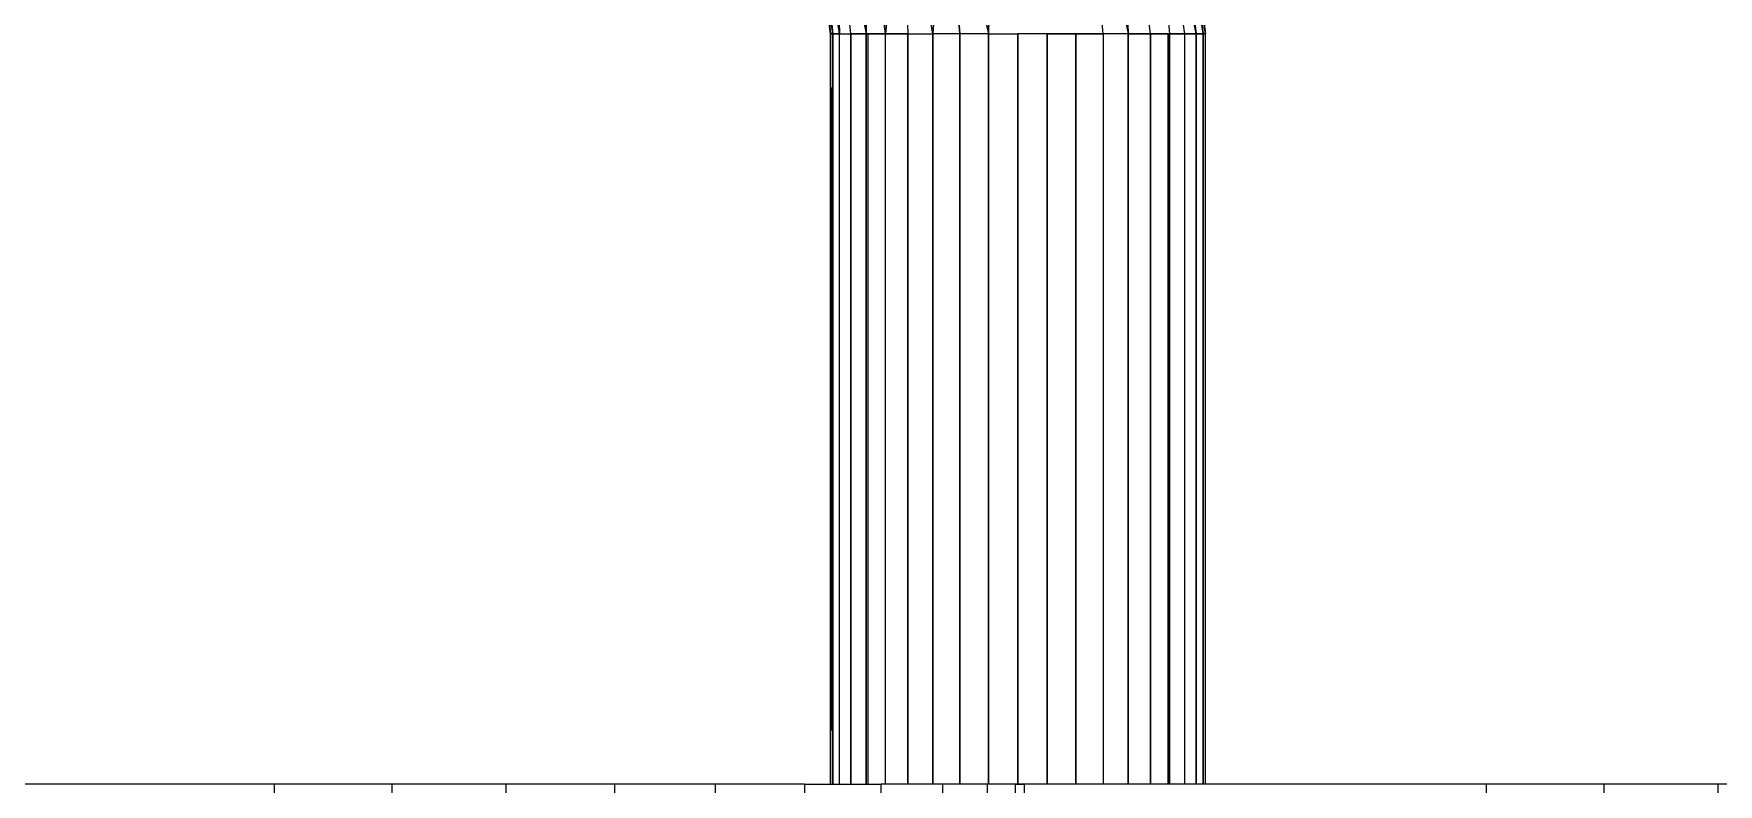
# Model space of a CAD drawing. Header units: centimetres. Extents: x -13689 to 3489, y -437 to 1921.
# Drawn here: x -2934.926 to -2930.433, y 186.8 to 188.8 of the extents above; entities that cross this region are included whole.
import ezdxf

# ---------------------------------------------------------------- set-up
doc = ezdxf.new("R2010")
doc.units = ezdxf.units.CM
doc.layers.add('M-EQPM', color=7, linetype='Continuous', lineweight=9)

# ---------------------------------------------------------------- blocks, each defined once
blk = doc.blocks.new('EQ-05-007 - EQ-05-007_dwg_Agrupar_318-1548993-Sección 3-2')
at = {"layer": 'M-EQPM', "color": 9, "true_color": 0xc0c0c0}
for p, q in [((-2067.1605, 186.8), (-2124.1605, 186.8)), ((-2066.8476, 186.8), (-2067.1605, 186.8)), ((-2067.1605, 184.8), (-2067.1605, 186.8)), ((-2066.5425, 186.8), (-2066.8476, 186.8)), ((-2066.8476, 186.8), (-2066.8476, 184.8)), ((-2066.2525, 186.8), (-2066.5425, 186.8)), ((-2066.5425, 184.8), (-2066.5425, 186.8)), ((-2065.9849, 186.8), (-2066.2525, 186.8)), ((-2066.2525, 184.8), (-2066.2525, 186.8)), ((-2065.7463, 186.8), (-2065.9849, 186.8)), ((-2065.9849, 186.8), (-2065.9849, 184.8)), ((-2065.7463, 186.8), (-2065.5425, 186.8)), ((-2065.7463, 186.8), (-2065.7463, 184.8)), ((-2065.3785, 186.8), (-2065.5425, 186.8)), ((-2065.5425, 184.8), (-2065.5425, 186.8)), ((-2065.2584, 186.8), (-2065.3785, 186.8)), ((-2065.3785, 186.8), (-2065.3785, 184.8)), ((-2065.1851, 186.8), (-2065.2584, 186.8)), ((-2065.2584, 184.8), (-2065.2584, 186.8)), ((-2065.1851, 186.8), (-2065.1605, 186.8)), ((-2065.1605, 186.8), (-2065.1851, 186.8)), ((-2065.1851, 186.8), (-2065.1851, 184.8)), ((-2065.1605, 186.8), (-2065.1605, 184.8)), ((-2065.1605, 186.8), (-2065.1605, 184.8))]:
    blk.add_line(p, q, dxfattribs=at)
blk = doc.blocks.new('EQ-05-007 - EQ-05-007_dwg_011_ENZUNCHADOR_dwg-1549000-Sección 3-2')
blk.add_blockref('EQ-05-007 - EQ-05-007_dwg_Agrupar_318-1548993-Sección 3-2', (0, 0))
blk = doc.blocks.new('EQ-05-007 - EQ-05-007_dwg-1548992-Sección 3-2')
blk.add_blockref('EQ-05-007 - EQ-05-007_dwg_011_ENZUNCHADOR_dwg-1549000-Sección 3-2', (0, 0))
blk = doc.blocks.new('EQ-05-007 - EQ-05-007-1549005-Sección 3-2')
blk.add_blockref('EQ-05-007 - EQ-05-007_dwg-1548992-Sección 3-2', (0, 0))
blk = doc.blocks.new('EQ-05-007 - EQ-05-007_dwg_Agrupar_318-V20-Sección 3-2')
at = {"layer": 'M-EQPM', "color": 9, "true_color": 0xc0c0c0}
for p, q in [((-2063.9275, 186.8), (-2065.1851, 186.8)), ((-2063.6146, 186.8), (-2063.9275, 186.8)), ((-2063.9275, 184.8), (-2063.9275, 186.8)), ((-2063.3095, 186.8), (-2063.6146, 186.8)), ((-2063.6146, 186.8), (-2063.6146, 184.8)), ((-2063.0195, 186.8), (-2063.3095, 186.8)), ((-2063.3095, 184.8), (-2063.3095, 186.8))]:
    blk.add_line(p, q, dxfattribs=at)
blk = doc.blocks.new('EQ-05-007 - EQ-05-007_dwg_Agrupar_317-V22-Sección 3-2')
at = {"layer": 'M-EQPM', "color": 136, "true_color": 0x007f7f}
for p, q in [((-2065.6774, 188.8), (-2065.6775, 186.8)), ((-2065.6775, 186.8), (-2065.6714, 188.8)), ((-2065.6775, 186.8), (-2065.6774, 188.8)), ((-2065.6775, 186.8), (-2065.6774, 188.8)), ((-2065.6775, 188.8), (-2065.6775, 186.8)), ((-2065.6714, 186.8), (-2065.6774, 188.8)), ((-2065.6714, 186.8), (-2065.6714, 188.8)), ((-2065.6714, 188.8), (-2065.6714, 186.8)), ((-2065.653, 186.8), (-2065.653, 188.8)), ((-2065.623, 186.8), (-2065.623, 188.8)), ((-2065.582, 186.8), (-2065.582, 188.8)), ((-2065.5775, 188.8), (-2065.5775, 186.8)), ((-2065.5311, 186.8), (-2065.5311, 188.8)), ((-2065.4714, 188.8), (-2065.4714, 186.8)), ((-2065.4045, 186.8), (-2065.4045, 188.8)), ((-2065.332, 188.8), (-2065.332, 186.8)), ((-2065.2557, 188.8), (-2065.2557, 186.8)), ((-2065.2557, 188.8), (-2065.1775, 188.8)), ((-2065.1775, 186.8), (-2065.1775, 188.8)), ((-2065.0993, 188.8), (-2065.1775, 188.8)), ((-2065.0993, 188.8), (-2065.0993, 186.8)), ((-2065.023, 188.8), (-2065.023, 186.8)), ((-2065.023, 186.8), (-2065.023, 188.8)), ((-2064.9505, 188.8), (-2064.9505, 186.8)), ((-2064.9505, 188.8), (-2064.9505, 186.8)), ((-2064.8836, 186.8), (-2064.8836, 188.8)), ((-2064.824, 188.8), (-2064.824, 186.8)), ((-2064.773, 188.8), (-2064.824, 188.8)), ((-2064.7775, 188.8), (-2064.7775, 186.8)), ((-2064.773, 186.8), (-2064.773, 188.8)), ((-2064.732, 186.8), (-2064.732, 188.8)), ((-2064.702, 186.8), (-2064.702, 188.8)), ((-2064.6837, 186.8), (-2064.6837, 188.8)), ((-2064.6837, 186.8), (-2064.6837, 188.8)), ((-2064.6775, 186.8), (-2064.6775, 188.8))]:
    blk.add_line(p, q, dxfattribs=at)
at = {"layer": 'M-EQPM', "color": 136, "true_color": 0x007f7f, "flags": 128}
for points in [[(-2066.5684, 191.0734), (-2066.5478, 191.1501), (-2065.961, 190.9071), (-2065.936, 190.9503), (-2065.4218, 190.5557), (-2065.4097, 190.5678), (-2065.0124, 190.05), (-2065.0272, 190.0415), (-2064.7791, 189.4426), (-2064.702, 188.8), (-2064.702, 186.8)], [(-2065.6639, 189.2056), (-2065.653, 188.8), (-2065.7122, 189.1926)], [(-2064.732, 188.8), (-2064.8274, 189.4297), (-2064.7791, 189.4426), (-2064.7627, 189.447), (-2065.0124, 190.05), (-2065.0272, 190.0415), (-2065.4218, 190.5557), (-2065.4571, 190.5204), (-2065.961, 190.9071), (-2066.0007, 190.8382)], [(-2066.6599, 190.7319), (-2066.1775, 190.5321), (-2066.2422, 190.42), (-2065.8548, 190.1227), (-2065.9401, 190.0374), (-2065.662, 189.675), (-2065.7516, 189.6232), (-2065.5872, 189.2261), (-2065.6639, 189.2056), (-2065.653, 188.8), (-2065.623, 188.8), (-2065.623, 186.8)], [(-2065.5311, 186.8), (-2065.5311, 188.8), (-2065.5872, 189.2261), (-2065.582, 188.8), (-2065.5872, 189.2261), (-2065.4871, 189.2529), (-2065.662, 189.675), (-2065.5575, 189.7353), (-2065.8548, 190.1227), (-2065.7633, 190.2142), (-2066.1775, 190.5321)], [(-2065.4455, 189.8), (-2065.5575, 189.7353), (-2065.3707, 189.2841), (-2065.332, 188.8), (-2065.332, 186.8)], [(-2064.702, 188.8), (-2064.8274, 189.4297), (-2064.702, 188.8), (-2064.7791, 189.4426), (-2064.8274, 189.4297), (-2064.9041, 189.4091)], [(-2064.6775, 186.8), (-2064.6775, 188.8), (-2064.7627, 189.447), (-2064.6837, 188.8), (-2064.7627, 189.447), (-2064.7791, 189.4426), (-2064.6837, 188.8), (-2064.702, 188.8)], [(-2064.702, 188.8), (-2064.6837, 188.8), (-2064.7791, 189.4426), (-2064.7627, 189.447), (-2064.6775, 188.8), (-2064.7791, 189.4426), (-2064.6775, 188.8)], [(-2064.702, 188.8), (-2064.7791, 189.4426), (-2064.6837, 188.8), (-2064.6775, 188.8), (-2064.6837, 188.8), (-2064.6837, 186.8)], [(-2064.6775, 188.8), (-2064.6837, 188.8), (-2064.7791, 189.4426), (-2064.702, 188.8)], [(-2064.8836, 188.8), (-2064.9041, 189.4091), (-2065.0042, 189.3823), (-2064.8836, 188.8), (-2064.9505, 188.8)], [(-2064.824, 188.8), (-2064.9041, 189.4091), (-2064.8274, 189.4297), (-2064.773, 188.8)], [(-2064.824, 186.8), (-2064.824, 188.8), (-2064.9041, 189.4091), (-2064.8836, 188.8)], [(-2064.732, 186.8), (-2064.732, 188.8), (-2064.8274, 189.4297), (-2064.773, 188.8)], [(-2064.9505, 188.8), (-2065.0042, 189.3823), (-2064.8836, 188.8), (-2064.824, 188.8), (-2064.773, 188.8), (-2064.773, 186.8)], [(-2065.2457, 189.3176), (-2065.3707, 189.2841), (-2065.2557, 188.8), (-2065.332, 188.8), (-2065.3707, 189.2841), (-2065.2557, 188.8)], [(-2065.332, 186.8), (-2065.332, 188.8), (-2065.4045, 188.8), (-2065.4871, 189.2529), (-2065.4714, 188.8), (-2065.5311, 188.8), (-2065.4871, 189.2529), (-2065.5311, 188.8), (-2065.5872, 189.2261), (-2065.4871, 189.2529), (-2065.4714, 188.8)], [(-2065.2557, 186.8), (-2065.2557, 188.8), (-2065.332, 188.8), (-2065.4045, 188.8), (-2065.3707, 189.2841), (-2065.4045, 188.8), (-2065.4871, 189.2529), (-2065.3707, 189.2841)], [(-2065.623, 186.8), (-2065.623, 188.8), (-2065.6639, 189.2056), (-2065.582, 188.8), (-2065.623, 188.8), (-2065.6639, 189.2056), (-2065.582, 188.8), (-2065.5311, 188.8), (-2065.4714, 188.8), (-2065.4714, 186.8)], [(-2065.6775, 188.8), (-2065.7286, 189.1882), (-2065.7122, 189.1926), (-2065.6714, 188.8), (-2065.7286, 189.1882), (-2065.6714, 188.8), (-2065.7122, 189.1926), (-2065.653, 188.8)], [(-2065.653, 186.8), (-2065.653, 188.8), (-2065.7122, 189.1926), (-2065.6714, 188.8), (-2065.7122, 189.1926), (-2065.6774, 188.8), (-2065.7122, 189.1926), (-2065.7286, 189.1882), (-2065.6775, 188.8), (-2065.6714, 188.8), (-2065.6714, 186.8)], [(-2065.6775, 186.8), (-2065.6774, 188.8), (-2065.6714, 188.8), (-2065.6714, 186.8)], [(-2065.653, 188.8), (-2065.6714, 188.8), (-2065.6774, 188.8), (-2065.6714, 188.8), (-2065.653, 188.8), (-2065.623, 188.8), (-2065.582, 188.8), (-2065.582, 186.8)], [(-2065.653, 186.8), (-2065.653, 188.8), (-2065.6714, 188.8), (-2065.6714, 186.8)], [(-2065.653, 188.8), (-2065.6714, 188.8), (-2065.6714, 186.8)], [(-2065.5311, 186.8), (-2065.5311, 188.8), (-2065.582, 188.8), (-2065.582, 186.8)], [(-2065.4714, 188.8), (-2065.4045, 188.8), (-2065.4045, 186.8)], [(-2065.4714, 186.8), (-2065.4714, 188.8), (-2065.4045, 188.8), (-2065.4045, 186.8)], [(-2065.2557, 186.8), (-2065.2557, 188.8), (-2065.1775, 188.8), (-2065.1775, 186.8)], [(-2065.0993, 186.8), (-2065.0993, 188.8), (-2065.1775, 188.8), (-2065.1775, 186.8)], [(-2065.0993, 188.8), (-2065.023, 188.8), (-2064.9505, 188.8), (-2064.9505, 186.8)], [(-2065.023, 186.8), (-2065.023, 188.8), (-2065.0993, 188.8), (-2065.0993, 186.8)], [(-2064.8836, 186.8), (-2064.8836, 188.8), (-2064.9505, 188.8), (-2065.023, 188.8)], [(-2064.824, 186.8), (-2064.824, 188.8), (-2064.8836, 188.8), (-2064.8836, 186.8)], [(-2064.773, 188.8), (-2064.732, 188.8), (-2064.702, 188.8), (-2064.702, 186.8)], [(-2064.732, 186.8), (-2064.732, 188.8), (-2064.773, 188.8), (-2064.773, 186.8)], [(-2064.6837, 186.8), (-2064.6837, 188.8), (-2064.702, 188.8), (-2064.732, 188.8)], [(-2064.6837, 186.8), (-2064.6837, 188.8), (-2064.702, 188.8)], [(-2064.6775, 186.8), (-2064.6775, 188.8), (-2064.6837, 188.8), (-2064.6837, 186.8)]]:
    blk.add_lwpolyline(points, dxfattribs=at)
for points in [[(-2065.2457, 189.3176), (-2065.2557, 188.8)], [(-2065.6775, 186.8), (-2065.6714, 188.8)], [(-2065.6775, 186.8), (-2065.6774, 188.8)], [(-2065.6714, 186.8), (-2065.6774, 188.8)]]:
    blk.add_lwpolyline(points, close=True, dxfattribs=at)
blk = doc.blocks.new('EQ-05-007 - EQ-05-007_dwg_011_ENZUNCHADOR_dwg-V24-Sección 3-2')
for name in ['EQ-05-007 - EQ-05-007_dwg_Agrupar_317-V22-Sección 3-2', 'EQ-05-007 - EQ-05-007_dwg_Agrupar_318-V20-Sección 3-2']:
    blk.add_blockref(name, (0, 0))
blk = doc.blocks.new('EQ-05-007 - EQ-05-007_dwg-V25-Sección 3-2')
blk.add_blockref('EQ-05-007 - EQ-05-007_dwg_011_ENZUNCHADOR_dwg-V24-Sección 3-2', (0, 0))
blk = doc.blocks.new('EQ-05-007 - EQ-05-007-V26-Sección 3-2')
blk.add_blockref('EQ-05-007 - EQ-05-007_dwg-V25-Sección 3-2', (0, 0))
blk = doc.blocks.new('PQ_RVR_MEP-01_ZZ_ZZ_MO_T_A_rvt-2-Sección 3-2')
at = {"layer": 'M-EQPM', "lineweight": 9}
for name in ['EQ-05-007 - EQ-05-007-1549005-Sección 3-2', 'EQ-05-007 - EQ-05-007-V26-Sección 3-2']:
    blk.add_blockref(name, (0, 0), dxfattribs=at)

msp = doc.modelspace()

# ---------------------------------------------------------------- block references
at = {"lineweight": 5}
msp.add_blockref('PQ_RVR_MEP-01_ZZ_ZZ_MO_T_A_rvt-2-Sección 3-2', (-867.1233, 0), dxfattribs=at)

doc.saveas('drawing.dxf')
